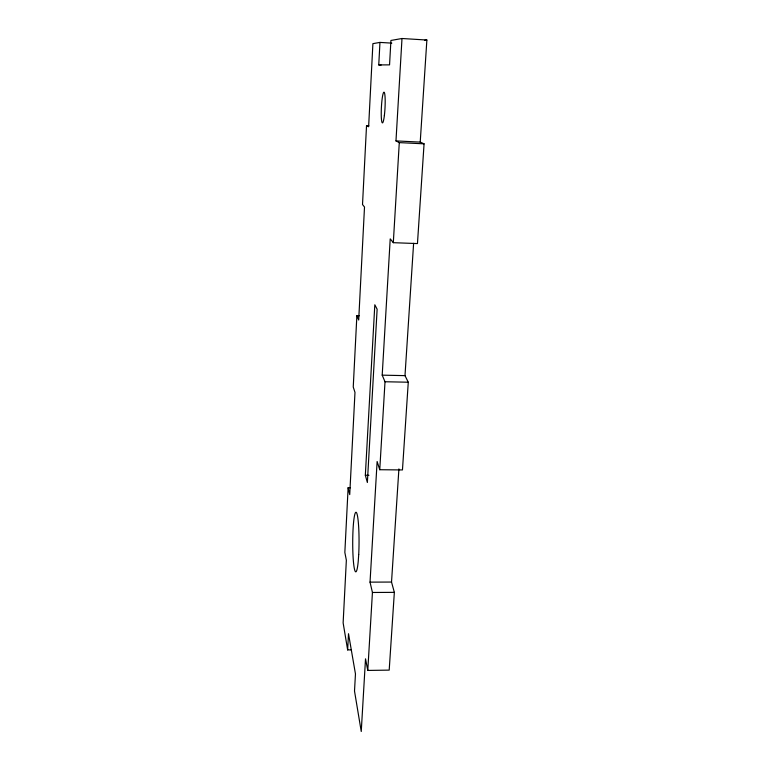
<?xml version="1.0" encoding="UTF-8"?>
<svg xmlns="http://www.w3.org/2000/svg" width="770" height="770" viewBox="0 0 770 770"><rect width="100%" height="100%" fill="white"/><g stroke="black" fill="none" stroke-linecap="round" stroke-linejoin="round"><path stroke-width="1.16" d="M350.475 487.737L348.127 487.718L344.844 552.437L346.356 560.223L343.131 622.872L347.645 649.909L351.033 649.87M359.176 315.796L356.866 315.729L353.247 387.012L354.98 392.402L349.724 494.6L348.127 487.718M368.82 125.77L366.53 125.654L362.516 204.551L364.508 207.005L358.695 320.012L356.866 315.729M347.645 649.909L348.502 633.71L355.461 673.933L354.508 691.056L361.245 731.5L365.519 658.831L367.781 670.429L389.197 670.121L394.346 592.361L391.526 582.053L398.908 468.892M381.111 65.055L378.753 64.911L379.957 42.408L391.805 43.13M365.336 475.254L374.817 304.785L377.127 309.222L367.367 482.492L365.336 475.254L368.926 475.292M367.781 670.429L372.43 592.476L370.033 582.139L377.127 461.509L379.754 469.719L402.46 469.941L408.273 382.218L404.991 375.635L413.615 243.31M379.754 469.719L385.01 381.747L382.199 375.154L390.217 238.844L393.306 242.685L417.456 243.58L424.068 143.836L420.218 142.103L395.972 140.9L401.998 38.5L426.869 40.04L420.218 142.103M393.306 242.685L399.284 142.614L395.972 140.9M379.957 42.408L372.901 43.649L368.628 126.742L366.53 125.654M401.998 38.5L390.919 40.464L389.553 64.873L378.753 64.911M424.53 40.377L426.869 40.04M372.43 592.476L394.346 592.361M370.033 582.139L391.526 582.053M385.01 381.747L408.273 382.218M382.199 375.154L404.991 375.635M399.284 142.614L424.068 143.836M358.714 554.506L358.252 561.089A29.78 3.167 -89.8 0 1 352.978 554.833A29.78 3.167 -89.8 0 1 355.981 512.271A29.78 3.167 -89.8 0 1 358.724 554.323L358.714 554.506M384.365 115.548A15.39 1.819 -87.1 0 0 384.028 92.179A15.39 1.819 -87.1 0 0 381.246 114.923A15.39 1.819 -87.1 0 0 384.365 115.548"/></g></svg>
